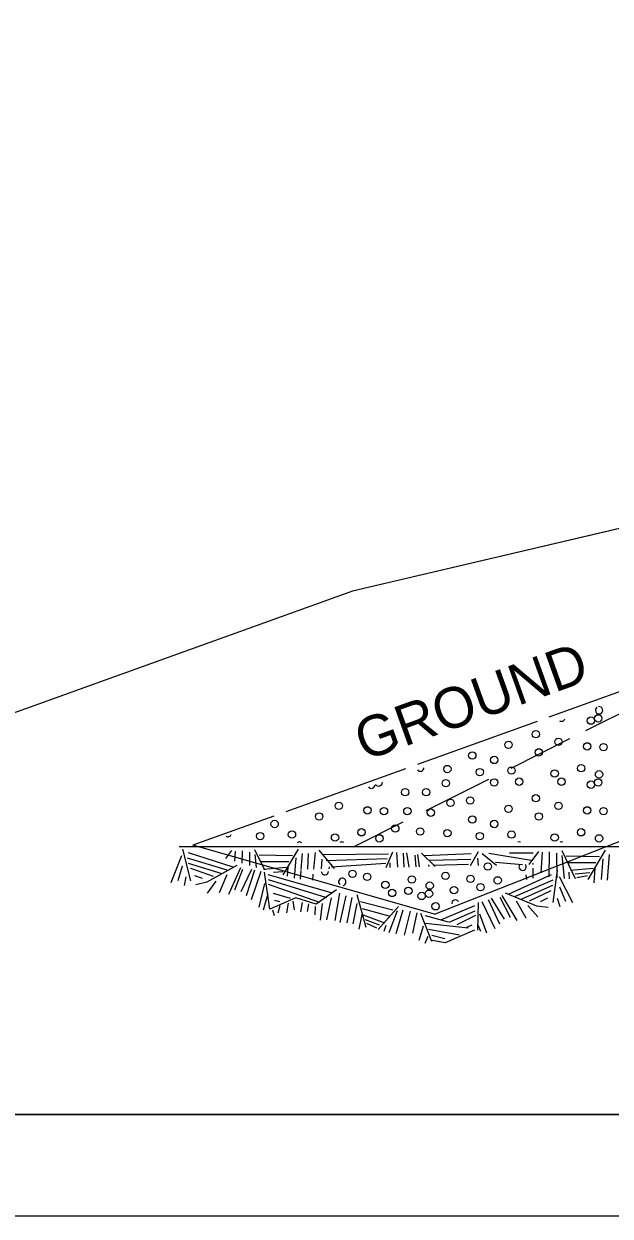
# Model space of a CAD drawing. Extents: x 997.6 to 1036.7, y 998.9 to 1022.6.
# Drawn here: x 1012.69 to 1015.58, y 1000 to 1005.86 of the extents above; entities that cross this region are included whole.
import ezdxf

# ---------------------------------------------------------------- set-up
doc = ezdxf.new("R2010")
doc.units = 0
for name, color, linetype in [('Level 1', 7, 'Continuous'), ('Level 10', 7, 'Continuous'), ('Level 11', 7, 'Continuous'), ('Level 14', 7, 'Continuous')]:
    doc.layers.add(name, color=color, linetype=linetype)

msp = doc.modelspace()

# ---------------------------------------------------------------- linework, layer by layer
at = {"layer": 'Level 1'}
for p, q in [((1014.7103, 1001.4849), (1022.4896, 1004.5465)), ((1018.9521, 1004.1611), (1014.3081, 1003.0712)), ((1015.4556, 1002.3863), (1015.7619, 1002.5395)), ((1015.0874, 1002.2022), (1015.3773, 1002.3472)), ((1014.6698, 1001.9934), (1014.9781, 1002.1476)), ((1014.312, 1001.8145), (1014.5573, 1001.9372)), ((1014.7103, 1001.4849), (1013.5228, 1001.8232)), ((1017.7831, 1001.8145), (1013.4546, 1001.8145))]:
    msp.add_line(p, q, dxfattribs=at)
for points in [[(1018.9521, 1004.1611), (1014.3081, 1003.0712), (1009.3408, 1001.2866)], [(1015.8623, 1002.6637), (1015.274, 1002.4524)], [(1015.2152, 1002.4313), (1014.627, 1002.22)], [(1014.5682, 1002.1988), (1013.98, 1001.9875)], [(1013.9212, 1001.9664), (1013.5228, 1001.8232)], [(1013.4664, 1001.7717), (1013.4144, 1001.6374)], [(1013.4716, 1001.8035), (1013.5115, 1001.6482)], [(1013.6907, 1001.6997), (1013.4959, 1001.7592)], [(1013.7203, 1001.7159), (1013.5018, 1001.7862)], [(1013.7131, 1001.7977), (1013.6829, 1001.757)], [(1013.731, 1001.7942), (1013.7279, 1001.7442)], [(1013.7647, 1001.7948), (1013.7639, 1001.7341)], [(1013.8007, 1001.7895), (1013.8019, 1001.7233)], [(1013.8265, 1001.8017), (1013.8743, 1001.7027)], [(1013.8269, 1001.7779), (1013.8335, 1001.7143)], [(1013.8487, 1001.7763), (1014.0122, 1001.7732)], [(1014.0399, 1001.8035), (1013.9646, 1001.6772)], [(1014.0287, 1001.7615), (1014.0204, 1001.6613)], [(1014.0599, 1001.782), (1014.054, 1001.7044)], [(1014.0902, 1001.7826), (1014.0868, 1001.7052)], [(1014.1239, 1001.7871), (1014.1158, 1001.7057)], [(1014.1416, 1001.7993), (1014.2184, 1001.7079)], [(1014.162, 1001.7778), (1014.4852, 1001.7814)], [(1014.4739, 1001.7134), (1014.5069, 1001.7898)], [(1014.5249, 1001.788), (1014.5292, 1001.7146)], [(1014.5569, 1001.7847), (1014.5602, 1001.7152)], [(1014.5727, 1001.785), (1014.5843, 1001.7158)], [(1014.6148, 1001.7738), (1014.6201, 1001.7166)], [(1014.6267, 1001.7778), (1014.6363, 1001.7169)], [(1014.6467, 1001.7842), (1014.7136, 1001.7186)], [(1014.6627, 1001.7725), (1014.8921, 1001.7825)], [(1014.9257, 1001.7912), (1014.8863, 1001.7222)], [(1014.9223, 1001.7591), (1014.926, 1001.7232)], [(1014.9457, 1001.782), (1015.0168, 1001.7251)], [(1014.978, 1001.7843), (1015.1858, 1001.7503)], [(1015.0793, 1001.7864), (1015.1971, 1001.7864)], [(1015.2231, 1001.7927), (1015.1755, 1001.7285)], [(1015.241, 1001.7892), (1015.2347, 1001.6875)], [(1015.2747, 1001.7898), (1015.2731, 1001.6682)], [(1015.3107, 1001.7845), (1015.3128, 1001.6628)], [(1015.3365, 1001.7967), (1015.4025, 1001.6602)], [(1015.3369, 1001.7729), (1015.3487, 1001.6592)], [(1015.3587, 1001.7713), (1015.5222, 1001.7682)], [(1015.5499, 1001.7985), (1015.4645, 1001.6552)], [(1015.5699, 1001.777), (1015.5602, 1001.6509)], [(1013.4702, 1001.7209), (1013.4487, 1001.6479)], [(1013.6667, 1001.6818), (1013.5007, 1001.7328)], [(1013.6236, 1001.6696), (1013.5123, 1001.7084)], [(1013.7389, 1001.723), (1013.5922, 1001.6414), (1013.5367, 1001.6284)], [(1013.7564, 1001.7115), (1013.6973, 1001.5813)], [(1013.7668, 1001.7045), (1013.7281, 1001.6015)], [(1013.8103, 1001.7041), (1013.7594, 1001.5942)], [(1013.8255, 1001.6997), (1013.7847, 1001.5743)], [(1013.8574, 1001.7427), (1013.9948, 1001.7429)], [(1013.87, 1001.7049), (1013.9817, 1001.7149)], [(1013.9894, 1001.7151), (1013.9866, 1001.6709)], [(1014.0536, 1001.6994), (1014.0503, 1001.6559)], [(1014.1564, 1001.7538), (1014.1538, 1001.7066)], [(1014.1783, 1001.7482), (1014.4776, 1001.7574)], [(1014.1929, 1001.7164), (1014.1915, 1001.7073)], [(1014.2049, 1001.7167), (1014.472, 1001.7354)], [(1014.4921, 1001.7357), (1014.4913, 1001.7138)], [(1014.6814, 1001.7271), (1014.6827, 1001.7179)], [(1014.687, 1001.7491), (1014.8905, 1001.7547)], [(1014.7053, 1001.7254), (1014.8789, 1001.7306)], [(1015.0108, 1001.7399), (1015.144, 1001.7278)], [(1015.144, 1001.7278), (1015.1442, 1001.7278)], [(1015.1442, 1001.7278), (1015.1443, 1001.7278)], [(1015.1443, 1001.7278), (1015.1444, 1001.7278)], [(1015.1444, 1001.7278), (1015.1445, 1001.7278)], [(1015.1942, 1001.7346), (1015.1943, 1001.7289)], [(1015.1946, 1001.7098), (1015.1953, 1001.6608)], [(1015.3145, 1001.7003), (1015.2929, 1001.5414)], [(1015.3674, 1001.7377), (1015.5048, 1001.7379)], [(1015.38, 1001.6999), (1015.4917, 1001.7099)], [(1015.4994, 1001.7101), (1015.4947, 1001.6377)], [(1015.5387, 1001.7565), (1015.5302, 1001.6547)], [(1013.4878, 1001.6677), (1013.4797, 1001.6246)], [(1013.5709, 1001.6601), (1013.533, 1001.6731)], [(1013.6357, 1001.6472), (1013.5931, 1001.587)], [(1013.6902, 1001.6771), (1013.6517, 1001.5883)], [(1013.8573, 1001.6943), (1013.8099, 1001.5543)], [(1014.2299, 1001.6037), (1014.1284, 1001.5338), (1014.0293, 1001.5652), (1013.9008, 1001.5091), (1013.8751, 1001.6913)], [(1014.2045, 1001.5886), (1013.8938, 1001.6775)], [(1014.1809, 1001.5643), (1013.8947, 1001.6524)], [(1013.9192, 1001.69), (1013.9658, 1001.6946)], [(1014.1133, 1001.6813), (1014.1103, 1001.6511)], [(1015.0776, 1001.5845), (1015.2866, 1001.6797)], [(1015.1089, 1001.5719), (1015.2955, 1001.6534)], [(1015.1606, 1001.6772), (1015.1636, 1001.6542)], [(1015.3234, 1001.6693), (1015.3905, 1001.5419)], [(1015.3721, 1001.6899), (1015.3727, 1001.6578)], [(1015.4022, 1001.6823), (1015.4758, 1001.6896)], [(1015.4105, 1001.6645), (1015.4642, 1001.6736)], [(1013.8751, 1001.6353), (1013.8472, 1001.5185)], [(1013.8917, 1001.5846), (1013.8682, 1001.5043)], [(1014.147, 1001.5408), (1013.8944, 1001.6297)], [(1014.0032, 1001.5605), (1013.9187, 1001.5852)], [(1014.2437, 1001.5872), (1014.2207, 1001.4526)], [(1015.0583, 1001.5894), (1015.2134, 1001.5252), (1015.2702, 1001.5188)], [(1015.1348, 1001.5568), (1015.2938, 1001.6267)], [(1015.1791, 1001.5497), (1015.2851, 1001.6011)], [(1015.3256, 1001.6183), (1015.3553, 1001.5483)], [(1013.9503, 1001.5443), (1013.9257, 1001.5515)], [(1013.9511, 1001.5254), (1013.9403, 1001.4894)], [(1013.9922, 1001.5382), (1013.9828, 1001.4913)], [(1014.0143, 1001.5486), (1014.0202, 1001.5052)], [(1014.0598, 1001.5416), (1014.0526, 1001.4957)], [(1014.0912, 1001.5345), (1014.0842, 1001.497)], [(1014.1585, 1001.5374), (1014.1488, 1001.455)], [(1014.2035, 1001.5638), (1014.1804, 1001.4564)], [(1014.275, 1001.5741), (1014.2452, 1001.4435)], [(1014.3041, 1001.5655), (1014.28, 1001.4412)], [(1014.3287, 1001.5373), (1014.3099, 1001.4369)], [(1014.329, 1001.5809), (1014.3735, 1001.4202)], [(1014.5063, 1001.5039), (1014.3477, 1001.5442)], [(1014.7423, 1001.4565), (1014.9097, 1001.5263)], [(1014.9235, 1001.4051), (1014.9267, 1001.5422)], [(1014.9441, 1001.5472), (1015.0073, 1001.4137)], [(1014.975, 1001.5562), (1015.0301, 1001.4363)], [(1014.9896, 1001.5623), (1015.0529, 1001.459)], [(1015.0327, 1001.5678), (1015.0831, 1001.47)], [(1015.0422, 1001.5759), (1015.116, 1001.4534)], [(1015.112, 1001.5494), (1015.1605, 1001.4657)], [(1015.1696, 1001.5261), (1015.2189, 1001.4711)], [(1015.2325, 1001.5463), (1015.2687, 1001.5637)], [(1015.3142, 1001.5634), (1015.3272, 1001.5217)], [(1013.9138, 1001.5052), (1013.9228, 1001.4778)], [(1014.125, 1001.5224), (1014.1232, 1001.4812)], [(1014.3543, 1001.4823), (1014.3397, 1001.4113)], [(1014.4888, 1001.4739), (1014.3565, 1001.5105)], [(1014.4668, 1001.4407), (1014.3617, 1001.48)], [(1014.5344, 1001.5227), (1014.4346, 1001.4084)], [(1014.5277, 1001.4998), (1014.4862, 1001.3932)], [(1014.556, 1001.5041), (1014.5217, 1001.3873)], [(1014.5922, 1001.4996), (1014.5615, 1001.3818)], [(1014.6245, 1001.4901), (1014.6036, 1001.3904)], [(1014.6427, 1001.4888), (1014.6962, 1001.3507)], [(1014.7797, 1001.4446), (1014.6661, 1001.4758)], [(1014.7836, 1001.4448), (1014.9117, 1001.5012)], [(1014.8227, 1001.4337), (1014.9147, 1001.4787)], [(1014.9332, 1001.4865), (1014.9676, 1001.3926)], [(1014.4407, 1001.4298), (1014.3716, 1001.4562)], [(1014.428, 1001.4147), (1014.3787, 1001.4377)], [(1014.4718, 1001.429), (1014.4627, 1001.3982)], [(1014.6552, 1001.4251), (1014.6344, 1001.3542)], [(1014.8768, 1001.4158), (1014.6674, 1001.4379)], [(1014.8333, 1001.3816), (1014.6821, 1001.4087)], [(1014.8693, 1001.4205), (1014.8958, 1001.4317)], [(1014.9226, 1001.4343), (1014.9365, 1001.4014)], [(1014.6782, 1001.3747), (1014.6634, 1001.3394)], [(1014.7618, 1001.3626), (1014.6982, 1001.3792)], [(1014.7642, 1001.3433), (1014.6988, 1001.354)], [(1014.9072, 1001.405), (1014.7642, 1001.3433)]]:
    msp.add_lwpolyline(points, dxfattribs=at)
for centre in [(1015.5165, 1002.4464), (1015.4804, 1002.4353), (1015.2092, 1002.3684), (1015.3205, 1002.3313), (1015.0754, 1002.3164), (1015.224, 1002.2793), (1015.4617, 1002.3089), (1015.5425, 1002.3053), (1014.897, 1002.2643), (1015.0049, 1002.2421), (1014.7745, 1002.1974), (1014.9342, 1002.1826), (1015.0902, 1002.1901), (1015.302, 1002.1753), (1015.432, 1002.2013), (1015.5202, 1002.1714), (1014.767, 1002.1279), (1015.0049, 1002.1318), (1015.1274, 1002.1354), (1015.3354, 1002.1354), (1015.4804, 1002.1206), (1015.5165, 1002.1318), (1014.5665, 1002.0834), (1014.6705, 1002.0834), (1014.886, 1002.0426), (1015.2092, 1002.0538), (1014.2405, 1002.0166), (1014.3817, 1001.9943), (1014.4625, 1001.9906), (1014.5777, 1001.9906), (1014.6929, 1001.9831), (1014.7894, 1002.0314), (1015.0754, 1002.0018), (1015.3205, 1002.0166), (1015.4617, 1001.9943), (1015.5425, 1001.9906), (1013.9249, 1001.9274), (1014.144, 1001.9646), (1014.897, 1001.9496), (1015.0049, 1001.9274), (1015.224, 1001.9646), (1013.8542, 1001.8679), (1014.0102, 1001.8754), (1014.222, 1001.8606), (1014.352, 1001.8866), (1014.5182, 1001.9051), (1014.6409, 1001.8903), (1014.7745, 1001.8828), (1014.9342, 1001.8679), (1015.0902, 1001.8754), (1015.302, 1001.8606), (1015.432, 1001.8866), (1014.4402, 1001.8568), (1015.5202, 1001.8568), (1014.3075, 1001.6822), (1014.9735, 1001.7184), (1014.3799, 1001.6677), (1014.4695, 1001.6283), (1014.5995, 1001.6543), (1014.6876, 1001.6244), (1014.7656, 1001.6728), (1014.8883, 1001.6579), (1015.022, 1001.6504), (1014.5028, 1001.5884), (1014.5826, 1001.5988), (1014.6478, 1001.5736), (1014.684, 1001.5848), (1014.807, 1001.6025), (1014.9374, 1001.6169), (1014.7165, 1001.5228)]:
    msp.add_circle(centre, 0.0181, dxfattribs=at)
for centre, start, end in [((1015.5202, 1002.4861), 121.8894, 97.85768), ((1015.3354, 1002.4501), 238.62045, 341.12663), ((1014.6409, 1002.2049), 221.7925, 356.34128), ((1014.4004, 1002.1206), 217.9175, 0.21628), ((1014.4365, 1002.1318), 213.74122, 4.39256), ((1013.6945, 1001.8828), 239.12954, 339.00423), ((1014.0474, 1001.8208), 54.31019, 125.89794), ((1014.2554, 1001.8208), 56.41279, 123.79535), ((1015.1274, 1001.8208), 66.98764, 113.2205), ((1015.3354, 1001.8208), 70.2602, 109.94794), ((1015.1445, 1001.7173), 146.45481, 37.52819), ((1014.1723, 1001.6951), 185.57864, 358.40435), ((1014.2576, 1001.6431), 281.2739, 227.76005), ((1014.814, 1001.5364), 34.77713, 186.88101)]:
    msp.add_arc(centre, 0.0181, start, end, dxfattribs=at)
at = {"layer": 'Level 10'}
msp.add_line((1035.5, 1000.5), (1007, 1000.5), dxfattribs=at)
at = {"layer": 'Level 11'}
msp.add_lwpolyline([(1007, 1000.5), (1035.5, 1000.5), (1035.5, 1021.5), (1007, 1021.5)], close=True, dxfattribs=at)
at = {"layer": 'Level 14'}
msp.add_line((1036, 1000), (1000, 1000), dxfattribs=at)

# ---------------------------------------------------------------- texts
at = {"layer": 'Level 1'}
msp.add_text('GROUND', height=0.2, rotation=19.7638, dxfattribs=at).set_placement((1014.3651, 1002.2356))

doc.saveas('drawing.dxf')
